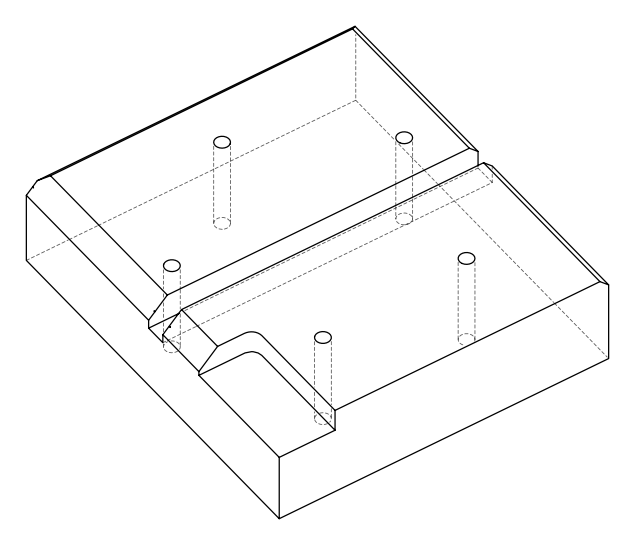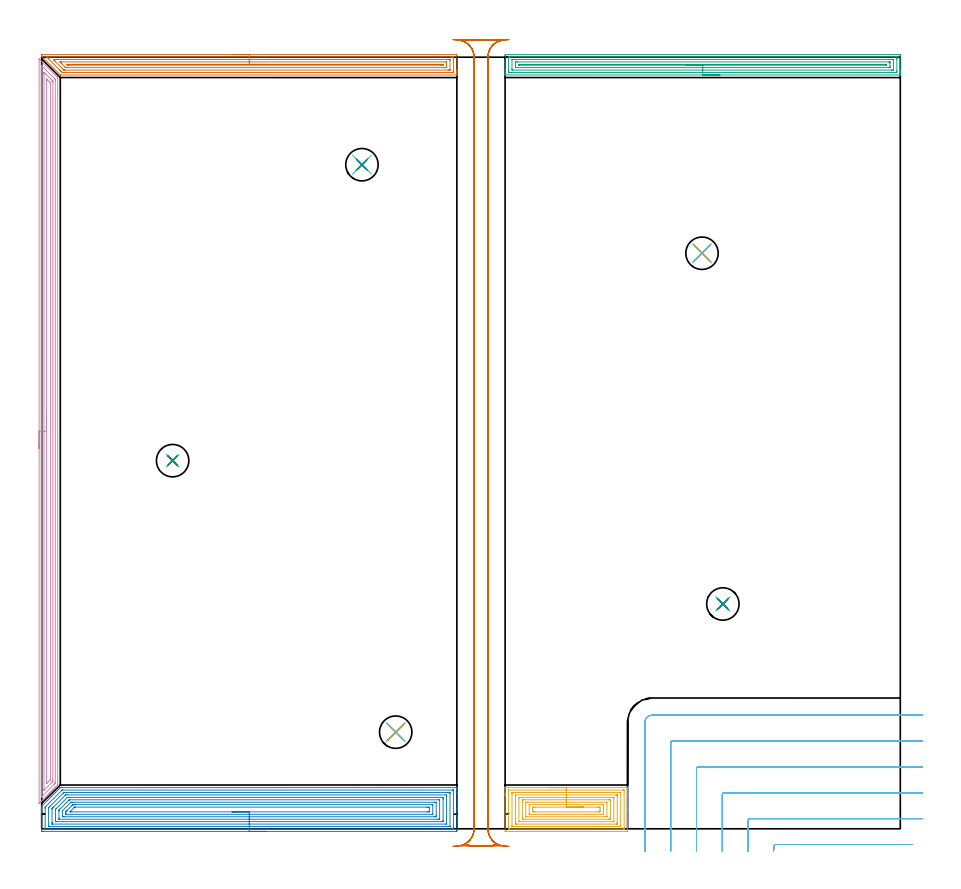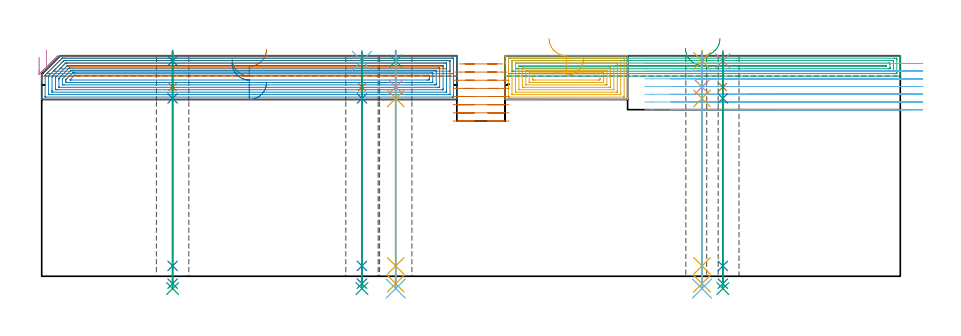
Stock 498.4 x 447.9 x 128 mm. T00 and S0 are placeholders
(PLAN: 27 operations, 17 tool changes, 93.4 min)
(1 AREA_MILL | FG_CHAMFER_SURFACE | UGT0205_001 | 9.63 min | 17222 mm3)
(2 AREA_MILL_1 | FG_CHAMFER_SURFACE_1 | UGT0205_001 | 17.65 min | 80426 mm3)
(3 AREA_MILL_2 | FG_CHAMFER_SURFACE_2 | UGT0205_001 | 9.36 min | 16429 mm3)
(4 AREA_MILL_3 | FG_CHAMFER_SURFACE_3 | UGT0205_001 | 13.77 min | 24370 mm3)
(5 AREA_MILL_4 | FG_CHAMFER_SURFACE_4 | UGT0205_001 | 5.59 min | 28353 mm3)
(6 MILL_CORNER_NOTCH_RECTANGULAR | CORNER_NOTCH_RECTANGULAR | UGT0201_094 | Follow Part, ap 5, ae 75% | 15.02 min | 372036 mm3)
(7 MILL_RECTANGULAR_SLOT | SLOT_RECTANGULAR | UGT0201_094 | Follow Part, ap 5, ae 75% | 15.83 min | 469183 mm3)
(8 SPOT_DRILL | STEP1HOLE | NXT0321_9005460120000 | 0.05 min | 140 mm3)
(9 SPOT_DRILL_1 | STEP1HOLE_1 | NXT0321_9005460120000 | 0.05 min | 187 mm3)
(10 SPOT_DRILL_2 | STEP1HOLE_2 | NXT0321_9005460120000 | 0.05 min | 125 mm3)
(11 SPOT_DRILL_3 | STEP1HOLE_3 | NXT0321_9005460120000 | 0.05 min | 139 mm3)
(12 SPOT_DRILL_4 | STEP1HOLE_4 | NXT0321_9005460120000 | 0.05 min | 334 mm3)
(13 DRILL_BLIND_HOLE_INTO_CENTER | STEP1HOLE | NXT0301_092 | 0.08 min | 1699 mm3)
(14 GUN_DRILL_THROUGH_HOLE | STEP1HOLE | UGT0307_009 | 0.64 min | 12400 mm3)
(15 DRILL_TO_ENLARGE_THROUGH_HOLE | STEP1HOLE | UGT0301_256 | 0.55 min | 21063 mm3)
(16 DRILL_BLIND_HOLE_INTO_CENTER_1 | STEP1HOLE_1 | NXT0301_092 | 0.08 min | 1781 mm3)
(17 GUN_DRILL_THROUGH_HOLE_1 | STEP1HOLE_1 | UGT0307_009 | 0.64 min | 12438 mm3)
(18 DRILL_TO_ENLARGE_THROUGH_HOLE_1 | STEP1HOLE_1 | UGT0301_256 | 0.55 min | 21071 mm3)
(19 DRILL_BLIND_HOLE_INTO_CENTER_2 | STEP1HOLE_2 | NXT0301_092 | 0.08 min | 1729 mm3)
(20 GUN_DRILL_THROUGH_HOLE_2 | STEP1HOLE_2 | UGT0307_009 | 0.64 min | 12530 mm3)
(21 DRILL_TO_ENLARGE_THROUGH_HOLE_2 | STEP1HOLE_2 | UGT0301_256 | 0.55 min | 21043 mm3)
(22 DRILL_BLIND_HOLE_INTO_CENTER_3 | STEP1HOLE_3 | NXT0301_092 | 0.08 min | 1714 mm3)
(23 GUN_DRILL_THROUGH_HOLE_3 | STEP1HOLE_3 | UGT0307_009 | 0.64 min | 12530 mm3)
(24 DRILL_TO_ENLARGE_THROUGH_HOLE_3 | STEP1HOLE_3 | UGT0301_256 | 0.55 min | 21016 mm3)
(25 DRILL_BLIND_HOLE_INTO_CENTER_4 | STEP1HOLE_4 | NXT0301_092 | 0.08 min | 1756 mm3)
(26 GUN_DRILL_THROUGH_HOLE_4 | STEP1HOLE_4 | UGT0307_009 | 0.64 min | 12538 mm3)
(27 DRILL_TO_ENLARGE_THROUGH_HOLE_4 | STEP1HOLE_4 | UGT0301_256 | 0.55 min | 20978 mm3)
(TOOL UGT0205_001 | Chamfer Mill 20 x 3 x 45 deg. | D20 FL50 Z2)
(TOOL UGT0201_094 | End mill 20 mm | D20 FL38 Z4)
(TOOL NXT0321_9005460120000 | NC Spot Drill, 142deg, 12mm, Carbide, Uncoated | D12 PA142 FL30 Z2)
(TOOL NXT0301_092 | Carbide Drill 12.1mm [860.1-1210-061A1-MM 2214] | D12.1 PA140 FL77 Z2)
(TOOL UGT0307_009 | Gun Drill 12 mm | D12 PA130 FL24 Z1)
(TOOL UGT0301_256 | Twist Drill 18.8 mm | D18.8 PA118 FL135 Z2)
(OP 1 AREA_MILL)
G17 G21 G94 G90
T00 M6
G54
G17 G0 G90 X110.5 Y449.4 S1061 M3
G43 Z138. H0
Z126.2
G94 G1 X110.538 Z125.328 F250.
X110.652 Z124.464
X110.841 Z123.612
X111.103 Z122.78
X111.437 Z121.974
X111.84 Z121.2
X112.308 Z120.464
X112.84 Z119.772
X113.429 Z119.129
X114.072 Z118.54
X114.764 Z118.008
X115.5 Z117.54
X116.274 Z117.137
X117.08 Z116.803
X117.912 Z116.541
X118.764 Z116.352
X119.628 Z116.238
X120.5 Z116.2
X240.408
X240.739 Y449.396 Z116.202
X240.99 Y449.391 Z116.206
X241. Y449.135 Z116.462
Y440.832 Z124.762
Y440.234 Z125.362
Y439.942 Z125.654
Y439.345 Z126.251
Y439.053 Z126.542
Y438.468 Z127.131
Y437.97 Z127.629
Y437.639 Z127.952
X240.991 Y437.603 Z127.988
X240.854 Y437.6 Z128.
X11.29
X10.8 Y437.607 Z127.993
X10.773 Y437.626 Z127.973
X0.146 Y448.253 Z117.345
X0.012 Y448.392 Z117.207
X0.009 Y448.399 Z117.2
X0. Y448.684 Z116.915
Y448.837 Z116.762
Y449.143 Z116.456
X0.01 Y449.393 Z116.205
X0.065 Y449.4 Z116.2
X120.5
Y447.986 Z117.614
X237.695
X238.588 Y447.984 Z117.616
X238.625 Y447.982 Z117.618
X238.99 Y447.947 Z117.653
X238.997 Y447.575 Z118.025
X238.999 Y447.058 Z118.542
X239. Y446.683 Z118.917
X238.999 Y439.942 Z125.658
X238.998 Y439.57 Z126.03
X238.99 Y439.053 Z126.547
X238.66 Y439.018 Z126.582
X238.625 Y439.016 Z126.584
X237.772 Y439.014 Z126.586
X13.112
X12.219 Y439.016 Z126.584
X12.182 Y439.018 Z126.582
X11.809 Y439.053 Z126.547
X11.29 Y439.562 Z126.038
X10.908 Y439.942 Z125.658
X10.399 Y440.451 Z125.149
X3.792 Y447.058 Z118.542
X3.267 Y447.586 Z118.014
X2.914 Y447.947 Z117.653
X3.232 Y447.982 Z117.618
X3.267 Y447.984 Z117.616
X4.12 Y447.986 Z117.614
X120.5
Y446.572 Z119.028
X236.438 Y446.571 Z119.029
X236.842 Y446.569 Z119.031
X236.975 Y446.566 Z119.034
X236.99 Y446.565 Z119.035
X236.994 Y446.515 Z119.085
X236.998 Y446.431 Z119.169
X236.999 Y446.326 Z119.274
X237. Y446.168 Z119.432
X236.999 Y440.832 Z124.768
X236.998 Y440.676 Z124.924
X236.99 Y440.516 Z125.084
X236.984 Y440.435 Z125.165
X236.942 Y440.433 Z125.167
X236.842 Y440.431 Z125.169
X236.354 Y440.429 Z125.171
X235.95 Y440.428 Z125.172
X13.477 Y440.429 Z125.171
X13.073 Y440.431 Z125.169
X12.939 Y440.433 Z125.167
X12.893 Y440.435 Z125.165
X12.853 Y440.458 Z125.142
X12.776 Y440.532 Z125.068
X12.469 Y440.832 Z124.768
X12.182 Y441.117 Z124.483
X11.578 Y441.721 Z123.879
X7.724 Y445.575 Z120.025
X7.134 Y446.168 Z119.432
X6.833 Y446.478 Z119.122
X6.763 Y446.565 Z119.035
X6.833 Y446.566 Z119.034
X7.321 Y446.57 Z119.03
X7.724 Y446.571 Z119.029
X8.212 Y446.572 Z119.028
X120.5
Y445.157 Z120.443
X234.29
X234.952 Y445.151 Z120.449
X234.985
X234.99 Y445.115 Z120.485
X234.995 Y445.02 Z120.58
X234.998 Y444.83 Z120.77
X235. Y444.448 Z121.152
Y443.559 Z122.041
Y442.611 Z122.989
X234.998 Y442.195 Z123.405
X234.994 Y441.988 Z123.612
X234.99 Y441.885 Z123.715
X234.98 Y441.849 Z123.751
X234.932 Y441.848 Z123.752
X234.167 Y441.843 Z123.757
X234.045
X14.734
X13.965 Y441.849 Z123.751
X13.918 Y441.85 Z123.75
X13.869 Y441.892 Z123.708
X13.762 Y441.993 Z123.607
X13.552 Y442.198 Z123.402
X13.138 Y442.611 Z122.989
X11.29 Y444.458 Z121.142
X10.919 Y444.83 Z120.77
X10.736 Y445.016 Z120.584
X10.647 Y445.11 Z120.49
X10.612 Y445.148 Z120.452
X10.63 Y445.15 Z120.45
X11.29 Y445.156 Z120.444
X11.412 Y445.157 Z120.443
X120.5
Y443.743 Z121.857
X232.628 Y443.742 Z121.858
X232.79 Y443.741 Z121.859
X232.919 Y443.737 Z121.863
X232.99 Y443.734 Z121.866
X232.992 Y443.704 Z121.896
X232.995 Y443.5 Z122.1
X232.993 Y443.347 Z122.253
X232.99 Y443.276 Z122.324
X232.871 Y443.264 Z122.336
X232.625 Y443.26 Z122.34
X232.384 Y443.258 Z122.342
X231.736 Y443.257 Z122.343
X15.748
X15.098 Y443.259 Z122.341
X14.979 Y443.262 Z122.338
X14.953 Y443.264 Z122.336
X14.916 Y443.293 Z122.307
X14.856 Y443.345 Z122.255
X14.703 Y443.5 Z122.1
X14.549 Y443.661 Z121.939
X14.483 Y443.737 Z121.863
X14.532 Y443.739 Z121.861
X14.614 Y443.742 Z121.858
X14.856 Y443.743 Z121.857
X15.504
X120.5
X121.372 Z121.895
X122.236 Z122.009
X123.088 Z122.198
X123.92 Z122.46
X124.726 Z122.794
X125.5 Z123.197
X126.236 Z123.665
X126.928 Z124.196
X127.571 Z124.786
X128.16 Z125.429
X128.692 Z126.121
X129.16 Z126.857
X129.563 Z127.631
X129.897 Z128.437
X130.159 Z129.269
X130.348 Z130.12
X130.462 Z130.985
X130.5 Z131.857
G0 Z138.
M5
M2
(OP 2 AREA_MILL_1)
G17 G21 G94 G90
T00 M6
G54
G17 G0 G90 X130.5 Y-1.5 S1061 M3
G43 Z138. H0
Z112.6
G94 G1 X130.462 Z111.728 F250.
X130.348 Z110.864
X130.159 Z110.012
X129.897 Z109.18
X129.563 Z108.374
X129.16 Z107.6
X128.692 Z106.864
X128.16 Z106.172
X127.571 Z105.529
X126.928 Z104.94
X126.236 Z104.409
X125.5 Z103.94
X124.726 Z103.537
X123.92 Z103.203
X123.088 Z102.941
X122.237 Z102.752
X121.372 Z102.638
X120.5 Z102.6
X0.725 Y-1.499 Z102.601
X0.592
X0.007 Y-1.491 Z102.606
X0.003 Y-1.462 Z102.635
X0.001 Y-0.871 Z103.226
X0. Y-0.277 Z103.82
Y9.859 Z113.953
Y10.459 Z114.556
Y10.753 Z114.849
Y11.353 Z115.45
Y11.647 Z115.742
Y12.235 Z116.334
Y12.541 Z116.64
Y12.988 Z117.087
X0.002 Y13.067 Z117.166
X0.01 Y13.109 Z117.206
X0.146 Y13.247 Z117.346
X0.335 Y13.435 Z117.534
X3.414 Y16.515 Z120.614
X4.604 Y17.704 Z121.804
X5.496 Y18.596 Z122.695
X6.387 Y19.487 Z123.587
X7.279 Y20.379 Z124.478
X8.17 Y21.27 Z125.37
X9.062 Y22.162 Z126.261
X9.953 Y23.053 Z127.153
X10.626 Y23.726 Z127.826
X10.812 Y23.904 Z127.995
X11.28 Y23.9 Z128.
X240.854
X240.99 Y23.897 Z127.988
X240.994 Y23.843 Z127.934
X241. Y23.487 Z127.586
Y22.965 Z127.064
Y22.377 Z126.472
Y21.189 Z125.286
Y20.589 Z124.682
Y11.5 Z115.597
Y-0.871 Z103.226
X240.997 Y-1.462 Z102.635
X240.993 Y-1.491 Z102.606
X240.408 Y-1.5 Z102.6
X120.5
Y-0.086 Z104.014
X2.375 Y-0.085 Z104.015
X2.267 Y-0.084 Z104.016
X2.05 Y-0.079 Z104.021
X2.009 Y-0.076 Z104.024
X2.006 Y-0.063 Z104.037
X2.002 Y-0.03 Z104.07
X2.001 Y0.023 Z104.123
X2. Y0.4 Z104.5
X2.001 Y12.023 Z116.123
X2.007 Y12.541 Z116.641
X2.01 Y12.633 Z116.733
X2.061 Y12.699 Z116.799
X2.137 Y12.781 Z116.881
X2.375 Y13.025 Z117.125
X11.508 Y22.158 Z126.258
X11.729 Y22.377 Z126.477
X11.823 Y22.465 Z126.565
X11.84 Y22.478 Z126.578
X11.893 Y22.482 Z126.582
X11.965 Y22.485 Z126.585
X12.073 Y22.486 Z126.586
X12.182
X238.625 Y22.485 Z126.585
X238.733 Y22.484 Z126.584
X238.95 Y22.479 Z126.579
X238.991 Y22.476 Z126.576
X238.994 Y22.463 Z126.563
X238.998 Y22.431 Z126.531
X238.999 Y22.377 Z126.477
X239. Y22.001 Z126.101
X238.999 Y0.542 Z104.642
X238.993 Y0.023 Z104.123
X238.99 Y-0.065 Z104.035
X238.841 Y-0.079 Z104.021
X238.731 Y-0.084 Z104.016
X238.625 Y-0.085 Z104.015
X120.5 Y-0.086 Z104.014
Y1.328 Z105.428
X5.05 Y1.329 Z105.429
X4.638 Y1.331 Z105.431
X4.158 Y1.336 Z105.436
X4.01 Y1.342 Z105.442
X4.003 Y1.653 Z105.753
X4.001 Y1.812 Z105.912
Y11.647 Z115.747
X4.002 Y11.804 Z115.904
X4.01 Y11.964 Z116.064
X4.026 Y12.215 Z116.315
X4.158 Y12.357 Z116.457
X4.696 Y12.897 Z116.997
X12.388 Y20.589 Z124.689
X12.733 Y20.93 Z125.03
X12.851 Y21.043 Z125.143
X12.871 Y21.06 Z125.16
X12.895 Y21.065 Z125.165
X12.953 Y21.068 Z125.168
X13.073 Y21.07 Z125.17
X13.483 Y21.071 Z125.171
X13.965 Y21.072 Z125.172
X235.95 Y21.071 Z125.171
X236.363 Y21.069 Z125.169
X236.842 Y21.064 Z125.164
X236.99 Y21.058 Z125.158
X236.997 Y20.747 Z124.847
X236.999 Y20.589 Z124.689
Y1.653 Z105.753
X236.995 Y1.494 Z105.594
X236.99 Y1.389 Z105.489
X236.983 Y1.335 Z105.435
X236.961 Y1.333 Z105.433
X236.842 Y1.331 Z105.431
X236.431 Y1.329 Z105.429
X120.5 Y1.328 Z105.428
Y2.743 Z106.843
X6.184
X6.082 Y2.745 Z106.845
X6.032 Y2.747 Z106.847
X6.014 Y2.749 Z106.849
X6.01 Y2.763 Z106.863
X6. Y3.541 Z107.641
Y3.6 Z107.7
X6.001 Y11.587 Z115.687
X6.004 Y11.647 Z115.747
X6.01 Y11.749 Z115.849
X6.089 Y11.833 Z115.933
X6.211 Y11.959 Z116.059
X6.365 Y12.116 Z116.216
X6.79 Y12.541 Z116.641
X13.661 Y19.411 Z123.511
X13.785 Y19.532 Z123.632
X13.871 Y19.611 Z123.711
X13.917 Y19.651 Z123.751
X13.965 Y19.654 Z123.754
X14.003 Y19.656 Z123.756
X14.856 Y19.657 Z123.757
X234.816
X234.918 Y19.655 Z123.755
X234.968 Y19.653 Z123.753
X234.986 Y19.651 Z123.751
X234.99 Y19.637 Z123.737
X235. Y18.859 Z122.959
Y18.8 Z122.9
Y3.6 Z107.7
X234.992 Y2.772 Z106.872
X234.987 Y2.749 Z106.849
X234.967 Y2.747 Z106.847
X234.915 Y2.745 Z106.845
X234.808 Y2.743 Z106.843
X234.595
X120.5
Y4.157 Z108.257
X8.952
X8.616 Y4.158 Z108.258
X8.056 Y4.162 Z108.262
X8.02 Y4.164 Z108.264
X8.01 Y4.176 Z108.276
X8.004 Y4.214 Z108.314
X8.001 Y4.494 Z108.594
X8. Y5.112 Z109.212
X8.001 Y10.753 Z114.853
X8.003 Y11.062 Z115.162
X8.007 Y11.216 Z115.316
X8.01 Y11.291 Z115.391
X8.04 Y11.33 Z115.43
X8.348 Y11.647 Z115.747
X8.481 Y11.782 Z115.882
X14.731 Y18.032 Z122.132
X14.856 Y18.154 Z122.254
X14.933 Y18.223 Z122.323
X14.997 Y18.236 Z122.336
X15.134 Y18.239 Z122.339
X15.413 Y18.242 Z122.342
X15.748 Y18.243 Z122.343
X16.303
X232.048
X232.384 Y18.242 Z122.342
X232.944 Y18.238 Z122.338
X232.98 Y18.236 Z122.336
X232.99 Y18.224 Z122.324
X232.996 Y18.186 Z122.286
X232.999 Y17.906 Z122.006
X233. Y17.289 Z121.389
Y4.771 Z108.871
X232.998 Y4.494 Z108.594
X232.992 Y4.186 Z108.286
X232.991 Y4.17 Z108.27
X232.978 Y4.164 Z108.264
X232.922 Y4.161 Z108.261
X232.832 Y4.158 Z108.258
X232.72 Y4.157 Z108.257
X232.384
X120.5
Y5.571 Z109.671
X10.399 Y5.572 Z109.672
X10.215 Y5.573 Z109.673
X10.051 Y5.576 Z109.676
X10.017 Y5.578 Z109.678
X10.01 Y5.598 Z109.698
X10.006 Y5.627 Z109.727
X10.001 Y5.787 Z109.887
Y10.258 Z114.358
X10.008 Y10.753 Z114.853
X10.01 Y10.851 Z114.951
X10.072 Y10.917 Z115.017
X10.152 Y11.001 Z115.101
X10.399 Y11.251 Z115.351
X10.596 Y11.449 Z115.549
X15.748 Y16.599 Z120.699
X15.958 Y16.801 Z120.901
X15.981 Y16.821 Z120.921
X16.02 Y16.824 Z120.924
X16.108 Y16.826 Z120.926
X16.285 Y16.828 Z120.928
X230.601
X230.785 Y16.827 Z120.927
X230.949 Y16.824 Z120.924
X230.983 Y16.822 Z120.922
X230.99 Y16.802 Z120.902
X230.994 Y16.773 Z120.873
X230.999 Y16.613 Z120.713
X231. Y5.883 Z109.983
X230.998 Y5.749 Z109.849
X230.994 Y5.643 Z109.743
X230.99 Y5.578 Z109.678
X230.955 Y5.577 Z109.677
X230.601 Y5.573 Z109.673
X230.418 Y5.571 Z109.671
X229.71
X120.5
Y6.985 Z111.085
X13.073 Y6.986 Z111.086
X12.369 Y6.989 Z111.089
X12.182 Y6.992 Z111.092
X12.01 Y7.001 Z111.101
X12.005 Y7.176 Z111.276
X12.001 Y7.358 Z111.458
Y10.041 Z114.141
X12.005 Y10.223 Z114.323
X12.01 Y10.345 Z114.445
X12.019 Y10.41 Z114.51
X12.043 Y10.437 Z114.537
X12.182 Y10.584 Z114.684
X16.73 Y15.132 Z119.232
X16.824 Y15.224 Z119.324
X16.971 Y15.362 Z119.462
X17.028 Y15.408 Z119.508
X17.15 Y15.411 Z119.511
X17.342 Y15.414 Z119.514
X17.531
X18.232 Y15.415 Z119.515
X227.927 Y15.414 Z119.514
X228.631 Y15.411 Z119.511
X228.818 Y15.408 Z119.508
X228.99 Y15.399 Z119.499
X228.995 Y15.224 Z119.324
X228.999 Y15.043 Z119.143
X229. Y7.889 Z111.989
X228.995 Y7.176 Z111.276
X228.993 Y7.001 Z111.101
X228.818 Y6.992 Z111.092
X228.116 Y6.987 Z111.087
X227.927 Y6.986 Z111.086
X120.5 Y6.985 Z111.085
Y8.4 Z112.5
X14.528
X14.131 Y8.402 Z112.502
X14.051 Y8.404 Z112.504
X14.02 Y8.406 Z112.506
X14.01 Y8.437 Z112.537
X14. Y8.965 Z113.065
X14.002 Y9.822 Z113.922
X14.006 Y9.859 Z113.959
X14.021 Y9.962 Z114.062
X14.101 Y10.047 Z114.147
X14.225 Y10.176 Z114.276
X14.382 Y10.335 Z114.435
X14.799 Y10.753 Z114.853
X17.531 Y13.484 Z117.584
X17.955 Y13.904 Z118.004
X18.025 Y13.97 Z118.07
X18.046 Y13.987 Z118.087
X18.072 Y13.993 Z118.093
X18.141 Y13.996 Z118.096
X18.422 Y13.999 Z118.099
X18.751 Y14. Z118.1
X19.314
X226.472
X226.869 Y13.998 Z118.098
X226.949 Y13.996 Z118.096
X226.98 Y13.994 Z118.094
X226.99 Y13.963 Z118.063
X227. Y13.435 Z117.535
Y8.965 Z113.065
X226.996 Y8.535 Z112.635
X226.992 Y8.429 Z112.529
X226.99 Y8.408 Z112.508
X226.962 Y8.405 Z112.505
X226.895 Y8.402 Z112.502
X226.706 Y8.4 Z112.5
X120.5
Y9.814 Z113.914
X17.531
X16.68 Y9.818 Z113.918
X16.639 Y9.821 Z113.921
X16.367 Y9.859 Z113.959
X16.5 Y9.998 Z114.098
X16.639 Y10.142 Z114.242
X18.73 Y12.233 Z116.333
X19.041 Y12.541 Z116.641
X19.073 Y12.569 Z116.669
X19.086 Y12.578 Z116.678
X19.135 Y12.581 Z116.681
X19.224 Y12.585 Z116.685
X19.269 Y12.586 Z116.686
X19.314
X223.424
X224.318 Y12.584 Z116.684
X224.361 Y12.583 Z116.683
X224.99 Y12.541 Z116.641
X224.999 Y11.902 Z116.002
Y10.753 Z114.853
X224.996 Y10.115 Z114.215
X224.99 Y9.859 Z113.959
X224.402 Y9.817 Z113.917
X224.361 Y9.816 Z113.916
X223.514 Y9.814 Z113.914
X120.5
X119.628 Z113.952
X118.764 Z114.066
X117.912 Z114.255
X117.08 Z114.517
X116.274 Z114.851
X115.5 Z115.254
X114.764 Z115.722
X114.072 Z116.253
X113.429 Z116.843
X112.84 Z117.486
X112.309 Z118.178
X111.84 Z118.914
X111.437 Z119.688
X111.103 Z120.494
X110.841 Z121.326
X110.652 Z122.177
X110.538 Z123.042
X110.5 Z123.914
G0 Z138.
M5
M2
(OP 3 AREA_MILL_2)
G17 G21 G94 G90
T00 M6
G54
G17 G0 G90 X393.7 Y437.6 S1061 M3
G43 Z138. H0
G94 G1 X393.662 Z137.128 F250.
X393.548 Z136.263
X393.359 Z135.412
X393.097 Z134.58
X392.763 Z133.774
X392.36 Z133.
X391.892 Z132.264
X391.36 Z131.572
X390.771 Z130.929
X390.128 Z130.339
X389.436 Z129.808
X388.7 Z129.34
X387.926 Z128.937
X387.12 Z128.603
X386.288 Z128.341
X385.436 Z128.152
X384.572 Z128.038
X383.7 Z128.
X269.146
X269.01 Y437.603 Z127.988
X269.006 Y437.637 Z127.954
X269. Y437.969 Z127.63
Y438.47 Z127.129
Y439.053 Z126.542
Y440.234 Z125.363
Y440.832 Z124.762
Y448.837 Z116.76
X269.002 Y449.138 Z116.459
X269.01 Y449.392 Z116.205
X269.264 Y449.399 Z116.199
X497.808 Y449.4 Z116.2
X498.138 Y449.397 Z116.202
X498.39 Y449.391 Z116.206
X498.4 Y449.136 Z116.461
Y440.832 Z124.762
Y440.233 Z125.363
Y439.942 Z125.654
Y439.344 Z126.252
Y439.053 Z126.542
Y438.47 Z127.129
Y437.969 Z127.63
Y437.639 Z127.952
X498.391 Y437.603 Z127.988
X498.254 Y437.6 Z128.
X383.7
Y439.014 Z126.586
X272.305
X271.412 Y439.016 Z126.584
X271.375 Y439.018 Z126.582
X271.01 Y439.053 Z126.547
X271.002 Y439.425 Z126.175
X271. Y439.942 Z125.658
Y440.316 Z125.284
Y447.058 Z118.542
X271.001 Y447.43 Z118.17
X271.01 Y447.947 Z117.653
X271.339 Y447.983 Z117.617
X271.375 Y447.984 Z117.616
X272.227 Y447.986 Z117.614
X495.095
X495.988 Y447.984 Z117.616
X496.025 Y447.982 Z117.618
X496.39 Y447.947 Z117.653
X496.398 Y447.576 Z118.025
X496.4 Y447.058 Z118.542
Y446.684 Z118.916
Y439.942 Z125.658
X496.399 Y439.57 Z126.03
X496.39 Y439.053 Z126.547
X496.061 Y439.017 Z126.583
X496.025 Y439.016 Z126.584
X495.173 Y439.014 Z126.586
X383.7
Y440.428 Z125.172
X273.561 Y440.429 Z125.171
X273.158 Y440.433 Z125.167
X273.032 Y440.435 Z125.165
X273.01 Y440.675 Z124.925
X273.003 Y440.832 Z124.768
X273. Y440.989 Z124.611
X273.001 Y446.325 Z119.275
X273.008 Y446.483 Z119.117
X273.016 Y446.565 Z119.035
X273.057 Y446.568 Z119.032
X273.158 Y446.57 Z119.03
X273.645 Y446.572 Z119.028
X274.049
X493.839 Y446.571 Z119.029
X494.242 Y446.567 Z119.033
X494.368 Y446.565 Z119.035
X494.39 Y446.325 Z119.275
X494.397 Y446.168 Z119.432
X494.4 Y446.011 Z119.589
X494.399 Y440.675 Z124.925
X494.392 Y440.518 Z125.082
X494.384 Y440.435 Z125.165
X494.343 Y440.432 Z125.168
X494.242 Y440.43 Z125.17
X493.755 Y440.429 Z125.171
X493.351 Y440.428 Z125.172
X383.7
Y441.843 Z123.757
X275.71
X275.047 Y441.849 Z123.751
X275.015
X275.01 Y441.885 Z123.715
X275.005 Y441.98 Z123.62
X275.002 Y442.17 Z123.43
X275. Y443.5 Z122.1
Y444.389 Z121.211
X275.002 Y444.805 Z120.795
X275.006 Y445.012 Z120.588
X275.01 Y445.115 Z120.485
X275.019 Y445.151 Z120.449
X275.067 Y445.152 Z120.448
X275.832 Y445.157 Z120.443
X275.954
X491.69
X492.353 Y445.151 Z120.449
X492.385
X492.39 Y445.115 Z120.485
X492.395 Y445.02 Z120.58
X492.398 Y444.83 Z120.77
X492.4 Y444.449 Z121.151
Y442.611 Z122.989
X492.398 Y442.196 Z123.404
X492.394 Y441.988 Z123.612
X492.39 Y441.885 Z123.715
X492.381 Y441.849 Z123.751
X492.333 Y441.848 Z123.752
X491.568 Y441.843 Z123.757
X491.446
X383.7
Y443.257 Z122.343
X277.371 Y443.258 Z122.342
X277.209 Y443.259 Z122.341
X277.079 Y443.263 Z122.337
X277.01 Y443.267 Z122.333
X277.008 Y443.296 Z122.304
X277.005 Y443.5 Z122.1
X277.007 Y443.653 Z121.947
X277.01 Y443.724 Z121.876
X277.128 Y443.736 Z121.864
X277.374 Y443.74 Z121.86
X277.615 Y443.742 Z121.858
X278.263 Y443.743 Z121.857
X490.029 Y443.742 Z121.858
X490.191 Y443.741 Z121.859
X490.321 Y443.737 Z121.863
X490.39 Y443.733 Z121.867
X490.392 Y443.704 Z121.896
X490.395 Y443.5 Z122.1
X490.393 Y443.347 Z122.253
X490.39 Y443.273 Z122.327
X490.38 Y443.264 Z122.336
X490.342 Y443.261 Z122.339
X490.272 Y443.259 Z122.341
X490.029 Y443.257 Z122.343
X489.785
X383.7
X382.828 Z122.381
X381.964 Z122.495
X381.112 Z122.684
X380.28 Z122.946
X379.474 Z123.28
X378.7 Z123.683
X377.964 Z124.152
X377.272 Z124.683
X376.629 Z125.272
X376.04 Z125.915
X375.508 Z126.607
X375.04 Z127.343
X374.637 Z128.117
X374.303 Z128.923
X374.041 Z129.755
X373.852 Z130.607
X373.738 Z131.472
X373.7 Z132.343
G0 Z138.
M5
M2
(OP 4 AREA_MILL_3)
G17 G21 G94 G90
T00 M6
G54
G17 G0 G90 X-1.5 Y220.75 S1061 M3
G43 Z138. H0
Z127.2
G94 G1 Y220.788 Z126.328 F250.
Y220.902 Z125.464
Y221.091 Z124.612
Y221.353 Z123.78
Y221.687 Z122.974
Y222.09 Z122.2
Y222.558 Z121.464
Y223.089 Z120.772
Y223.679 Z120.129
Y224.322 Z119.54
Y225.014 Z119.008
Y225.75 Z118.54
Y226.524 Z118.137
Y227.33 Z117.803
Y228.162 Z117.541
Y229.013 Z117.352
Y229.878 Z117.238
Y230.75 Z117.2
Y446.621
X-1.494 Y446.865 Z117.205
X-1.492 Y446.881 Z117.206
X-1.465 Y446.865 Z117.234
X-0.976 Y446.378 Z117.72
X8.776 Y436.625 Z127.474
X9.224 Y436.176 Z127.923
X9.3 Y436.095 Z127.983
Y435.538 Z128.
X9.297 Y25.941 Z127.997
X9.3 Y25.445 Z127.984
X9.294 Y25.4 Z127.978
X9.248 Y25.346 Z127.942
X9.223 Y25.323 Z127.923
X8.075 Y24.173 Z126.772
X7.531 Y23.63 Z126.23
X7.299 Y23.397 Z125.995
X7.181 Y23.279 Z125.878
X6.659 Y22.759 Z125.358
X6.412 Y22.51 Z125.108
X6.286 Y22.385 Z124.984
X5.793 Y21.892 Z124.492
X5.525 Y21.623 Z124.222
X5.392 Y21.491 Z124.089
X4.916 Y21.016 Z123.616
X4.639 Y20.737 Z123.335
X4.054 Y20.154 Z122.754
X3.752 Y19.85 Z122.448
X3.161 Y19.261 Z121.861
X2.866 Y18.963 Z121.561
X2.261 Y18.361 Z120.961
X1.979 Y18.076 Z120.674
X1.3 Y17.4 Z120.
X0.921 Y17.019 Z119.617
X0.382 Y16.482 Z119.082
X0.027 Y16.125 Z118.723
X-0.536 Y15.564 Z118.164
X-0.867 Y15.231 Z117.829
X-1.316 Y14.784 Z117.382
X-1.42 Y14.684 Z117.278
X-1.492 Y14.616 Z117.206
X-1.498 Y14.744 Z117.202
X-1.499 Y14.784 Z117.201
X-1.5 Y230.75 Z117.2
X-0.086 Z118.614
Y442.688
X-0.082 Y442.91 Z118.618
X-0.079 Y443.004 Z118.621
X-0.029 Y442.967 Z118.671
X0.042 Y442.901 Z118.742
X0.258 Y442.692 Z118.958
X7.412 Y435.538 Z126.112
X7.826 Y435.115 Z126.526
X7.879 Y435.059 Z126.579
X7.882 Y435.036 Z126.582
X7.884 Y434.981 Z126.584
X7.885 Y434.87 Z126.585
X7.886 Y434.647 Z126.586
X7.883 Y26.856 Z126.583
X7.863 Y26.425 Z126.563
X7.649 Y26.204 Z126.349
X7.412 Y25.962 Z126.112
X0.19 Y18.74 Z118.89
X0.083 Y18.634 Z118.783
X-0.024 Y18.532 Z118.676
X-0.06 Y18.502 Z118.64
X-0.079 Y18.496 Z118.621
X-0.082 Y18.59 Z118.618
X-0.086 Y18.804 Z118.614
Y230.75
X1.328 Z120.028
X1.329 Y438.221 Z120.029
X1.33 Y438.577 Z120.03
X1.334 Y439.115 Z120.034
X1.335 Y439.144 Z120.035
X1.377 Y439.115 Z120.077
X1.683 Y438.814 Z120.383
X2.28 Y438.221 Z120.98
X2.57 Y437.931 Z121.27
X4.963 Y435.538 Z123.663
X5.857 Y434.643 Z124.557
X6.117 Y434.381 Z124.817
X6.429 Y434.061 Z125.129
X6.465 Y434.022 Z125.165
X6.467 Y433.964 Z125.167
X6.47 Y433.868 Z125.17
X6.471 Y433.749 Z125.171
Y433.391
X6.469 Y28.29 Z125.169
X6.467 Y27.751 Z125.167
X6.464 Y27.573 Z125.164
X6.462 Y27.488 Z125.162
X6.427 Y27.437 Z125.127
X6.117 Y27.118 Z124.817
X5.987 Y26.987 Z124.687
X1.386 Y22.385 Z120.086
X1.364 Y22.365 Z120.064
X1.346 Y22.35 Z120.046
X1.336 Y22.346 Z120.036
X1.334 Y22.347 Z120.034
X1.33 Y22.366 Z120.03
X1.329 Y22.385 Z120.029
Y22.431
X1.328 Y230.75 Z120.028
X2.743 Z121.443
Y434.469
X2.749 Y435.285 Z121.449
X2.828 Y435.211 Z121.528
X3.02 Y435.026 Z121.72
X3.408 Y434.643 Z122.108
X4.343 Y433.708 Z123.043
X4.767 Y433.282 Z123.467
X4.98 Y433.065 Z123.68
X5.031 Y433.009 Z123.731
X5.051 Y432.983 Z123.751
X5.052 Y432.957 Z123.752
X5.055 Y432.855 Z123.755
X5.057 Y432.135 Z123.757
Y431.961
X5.054 Y28.822 Z123.754
X5.053 Y28.645 Z123.753
X5.05 Y28.556 Z123.75
X5.048 Y28.515 Z123.748
X5.02 Y28.481 Z123.72
X4.908 Y28.363 Z123.608
X4.767 Y28.217 Z123.467
X4.343 Y27.792 Z123.043
X3.175 Y26.623 Z121.875
X2.987 Y26.436 Z121.687
X2.913 Y26.364 Z121.613
X2.829 Y26.283 Z121.529
X2.761 Y26.221 Z121.461
X2.75 Y26.312 Z121.45
X2.744 Y26.68 Z121.444
X2.743 Y26.856 Z121.443
Y230.75
Y231.621 Z121.481
Y232.486 Z121.595
Y233.338 Z121.783
Y234.17 Z122.046
Y234.976 Z122.38
Y235.75 Z122.782
Y236.486 Z123.251
Y237.178 Z123.782
Y237.821 Z124.372
Y238.41 Z125.015
Y238.941 Z125.707
Y239.41 Z126.443
Y239.813 Z127.216
Y240.147 Z128.022
Y240.409 Z128.854
Y240.598 Z129.706
Y240.712 Z130.571
Y240.75 Z131.443
G0 Z138.
M5
M2
(OP 5 AREA_MILL_4)
G17 G21 G94 G90
T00 M6
G54
G17 G0 G90 X294.55 Y23.9 S1061 M3
G43 Z138. H0
G94 G1 X294.588 Z137.128 F250.
X294.702 Z136.263
X294.891 Z135.412
X295.153 Z134.58
X295.487 Z133.774
X295.89 Z133.
X296.358 Z132.264
X296.89 Z131.572
X297.479 Z130.929
X298.122 Z130.339
X298.814 Z129.808
X299.55 Z129.34
X300.324 Z128.937
X301.13 Z128.603
X301.962 Z128.341
X302.813 Z128.152
X303.678 Z128.038
X304.55 Z128.
X340.018
X340.09 Y23.896 Z127.989
X340.094 Y23.869 Z127.962
X340.1 Y23.668 Z127.767
Y20.424 Z124.522
Y19.694 Z123.788
Y11.565 Z115.661
X340.099 Y-0.871 Z103.225
X340.098 Y-1.398 Z102.698
X340.094 Y-1.491 Z102.605
X339.575 Y-1.5 Z102.6
X269.525
X269.259 Y-1.496 Z102.602
X269.01 Y-1.491 Z102.605
X269. Y-1.236 Z102.861
Y19.165 Z123.259
Y19.694 Z123.788
Y20.424 Z124.522
Y20.589 Z124.686
Y23.669 Z127.767
X269.006 Y23.869 Z127.962
X269.01 Y23.903 Z127.996
X269.08 Y23.9 Z128.
X304.55
Y22.486 Z126.586
X337.694 Y22.485 Z126.585
X337.802 Y22.484 Z126.584
X337.909 Y22.48 Z126.58
X338.09 Y22.471 Z126.571
X338.093 Y22.377 Z126.477
X338.099 Y22.077 Z126.177
X338.1 Y0.617 Z104.717
X338.093 Y0.023 Z104.123
X338.09 Y-0.051 Z104.049
X338.082 Y-0.079 Z104.021
X338.017 Y-0.082 Z104.018
X337.909 Y-0.085 Z104.015
X271.406
X271.298 Y-0.084 Z104.016
X271.191 Y-0.08 Z104.02
X271.01 Y-0.07 Z104.03
X271.007 Y0.023 Z104.123
X271.001 Y0.323 Z104.423
X271. Y21.783 Z125.883
X271.007 Y22.377 Z126.477
X271.01 Y22.451 Z126.551
X271.018 Y22.479 Z126.579
X271.083 Y22.482 Z126.582
X271.191 Y22.485 Z126.585
X304.55 Y22.486 Z126.586
Y21.071 Z125.171
X335.55
X336.028 Y21.067 Z125.167
X336.087 Y21.065 Z125.165
X336.096 Y20.806 Z124.906
X336.099 Y20.661 Z124.761
X336.1 Y1.739 Z105.839
X336.099 Y1.667 Z105.767
X336.092 Y1.522 Z105.622
X336.078 Y1.335 Z105.435
X336.028 Y1.333 Z105.433
X335.62 Y1.329 Z105.429
X273.55
X273.072 Y1.333 Z105.433
X273.013 Y1.335 Z105.435
X273.004 Y1.594 Z105.694
X273.001 Y1.739 Z105.839
X273. Y20.661 Z124.761
X273.001 Y20.733 Z124.833
X273.008 Y20.878 Z124.978
X273.022 Y21.065 Z125.165
X273.072 Y21.067 Z125.167
X273.48 Y21.071 Z125.171
X304.55
Y19.657 Z123.757
X333.405
X333.806 Y19.653 Z123.753
X334.005 Y19.65 Z123.75
X334.09 Y19.645 Z123.745
X334.092 Y19.575 Z123.675
X334.099 Y18.957 Z123.057
X334.1 Y3.6 Z107.7
X334.098 Y2.863 Z106.963
X334.093 Y2.757 Z106.857
X334.089 Y2.749 Z106.849
X334.084 Y2.746 Z106.846
X334.059 Y2.744 Z106.844
X334.006 Y2.743 Z106.843
X333.793
X275.695
X275.294 Y2.747 Z106.847
X275.094 Y2.75 Z106.85
X275.01 Y2.756 Z106.856
X275.008 Y2.825 Z106.925
X275.001 Y3.443 Z107.543
X275. Y18.8 Z122.9
X275.002 Y19.537 Z123.637
X275.007 Y19.643 Z123.743
X275.011 Y19.651 Z123.751
X275.016 Y19.654 Z123.754
X275.041 Y19.656 Z123.756
X275.094 Y19.657 Z123.757
X275.307
X304.55
Y18.243 Z122.343
X331.929
X332.024 Y18.242 Z122.342
X332.082 Y18.239 Z122.339
X332.091 Y18.237 Z122.337
X332.094 Y18.232 Z122.332
X332.097 Y18.212 Z122.312
X332.099 Y18.076 Z122.176
X332.1 Y17.906 Z122.006
X332.099 Y4.494 Z108.594
X332.097 Y4.239 Z108.339
X332.093 Y4.176 Z108.276
X332.09 Y4.165 Z108.265
X332.079 Y4.163 Z108.263
X332.04 Y4.16 Z108.26
X331.928 Y4.158 Z108.258
X277.171 Y4.157 Z108.257
X277.076 Y4.158 Z108.258
X277.018 Y4.161 Z108.261
X277.009 Y4.163 Z108.263
X277.005 Y4.168 Z108.268
X277.003 Y4.188 Z108.288
X277.001 Y4.324 Z108.424
X277. Y4.494 Z108.594
X277.001 Y17.906 Z122.006
X277.003 Y18.161 Z122.261
X277.007 Y18.224 Z122.324
X277.01 Y18.235 Z122.335
X277.021 Y18.237 Z122.337
X277.06 Y18.24 Z122.34
X277.172 Y18.242 Z122.342
X304.55 Y18.243 Z122.343
Y16.829 Z120.929
X329.116
X329.821 Y16.827 Z120.927
X330.007 Y16.825 Z120.925
X330.087 Y16.822 Z120.922
X330.091 Y16.796 Z120.896
X330.097 Y16.733 Z120.833
X330.1 Y16.118 Z120.218
Y15.837 Z119.937
X330.099 Y6.282 Z110.382
X330.098 Y6.003 Z110.103
X330.09 Y5.72 Z109.82
X330.076 Y5.578 Z109.678
X329.997 Y5.576 Z109.676
X329.821 Y5.573 Z109.673
X329.639 Y5.572 Z109.672
X328.934 Y5.571 Z109.671
X279.984
X279.279 Y5.573 Z109.673
X279.093 Y5.575 Z109.675
X279.013 Y5.578 Z109.678
X279.009 Y5.604 Z109.704
X279.003 Y5.667 Z109.767
X279. Y7.176 Z111.276
X279.001 Y16.118 Z120.218
X279.002 Y16.397 Z120.497
X279.01 Y16.68 Z120.78
X279.024 Y16.822 Z120.922
X279.103 Y16.824 Z120.924
X279.279 Y16.827 Z120.927
X279.461 Y16.828 Z120.928
X280.165 Y16.829 Z120.929
X304.55
Y15.415 Z119.515
X328.048 Y15.414 Z119.514
X328.074 Y15.412 Z119.512
X328.083 Y15.409 Z119.509
X328.09 Y15.381 Z119.481
X328.098 Y15.276 Z119.376
X328.1 Y15.224 Z119.324
Y15.171 Z119.271
X328.099 Y7.124 Z111.224
X328.095 Y7.071 Z111.171
X328.085 Y6.992 Z111.092
X328.048 Y6.99 Z111.09
X327.35 Y6.986 Z111.086
X327.161 Y6.985 Z111.085
X281.052 Y6.986 Z111.086
X281.026 Y6.988 Z111.088
X281.017 Y6.991 Z111.091
X281.01 Y7.019 Z111.119
X281.002 Y7.124 Z111.224
X281. Y7.176 Z111.276
Y7.229 Z111.329
Y15.276 Z119.376
X281.005 Y15.329 Z119.429
X281.014 Y15.408 Z119.508
X281.052 Y15.41 Z119.51
X281.75 Y15.414 Z119.514
X281.939 Y15.415 Z119.515
X304.55
Y14. Z118.1
X325.388
X325.715 Y13.999 Z118.099
X326.043 Y13.995 Z118.095
X326.077 Y13.994 Z118.094
X326.09 Y13.989 Z118.089
X326.093 Y13.963 Z118.063
X326.097 Y13.846 Z117.946
X326.1 Y13.611 Z117.711
Y13.435 Z117.535
X326.099 Y8.965 Z113.065
X326.096 Y8.606 Z112.706
X326.092 Y8.427 Z112.527
X326.09 Y8.409 Z112.509
X326.075 Y8.406 Z112.506
X326.028 Y8.403 Z112.503
X325.947 Y8.4 Z112.5
X314.946
X283.712
X283.385 Y8.401 Z112.501
X283.057 Y8.405 Z112.505
X283.023 Y8.406 Z112.506
X283.01 Y8.411 Z112.511
X283.007 Y8.437 Z112.537
X283.003 Y8.554 Z112.654
X283. Y8.789 Z112.889
Y8.965 Z113.065
Y13.435 Z117.535
X283.003 Y13.795 Z117.895
X283.008 Y13.974 Z118.074
X283.01 Y13.991 Z118.091
X283.025 Y13.994 Z118.094
X283.072 Y13.997 Z118.097
X283.153 Y14. Z118.1
X299.422
X304.55
Y12.586 Z116.686
X322.683
X323.572 Y12.584 Z116.684
X323.614 Y12.582 Z116.682
X324.09 Y12.541 Z116.641
X324.098 Y12.053 Z116.153
X324.099 Y10.753 Z114.853
X324.098 Y10.266 Z114.366
X324.09 Y9.859 Z113.959
X323.655 Y9.818 Z113.918
X323.614 Y9.816 Z113.916
X322.772 Y9.814 Z113.914
X286.417
X285.528 Y9.816 Z113.916
X285.486 Y9.818 Z113.918
X285.01 Y9.859 Z113.959
X285.002 Y10.347 Z114.447
X285.001 Y11.647 Z115.747
X285.002 Y12.135 Z116.235
X285.01 Y12.541 Z116.641
X285.445 Y12.582 Z116.682
X285.486 Y12.584 Z116.684
X286.328 Y12.586 Z116.686
X304.55
X305.422 Z116.724
X306.286 Z116.838
X307.138 Z117.027
X307.97 Z117.289
X308.776 Z117.623
X309.55 Z118.026
X310.286 Z118.495
X310.978 Z119.026
X311.621 Z119.615
X312.21 Z120.258
X312.741 Z120.95
X313.21 Z121.686
X313.613 Z122.46
X313.947 Z123.266
X314.209 Z124.098
X314.398 Z124.95
X314.512 Z125.815
X314.55 Z126.686
G0 Z138.
M5
M2
(OP 6 MILL_CORNER_NOTCH_RECTANGULAR)
G17 G21 G94 G90
T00 M6
G54
G17 G0 G90 X505.546 Y-9.1 S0 M3
G43 Z138. H0
Z123.528
G94 G1 X502.546 F250.
X426.093 F500.
G3 X425.105 Y-10. R1.
G1 X424.805 Y-12.985 F250.
G0 Z138.
X511.4 Y5.9
Z123.528
G1 X508.4
X411.093 F500.
G3 X410.1 Y4.907 R1.
G1 Y-10.
Y-13. F250.
G0 Z138.
X511.4 Y20.9
Z123.528
G1 X508.4
X396.094 F500.
G3 X395.1 Y19.906 R1.
G1 Y-10.
Y-13. F250.
G0 Z138.
X511.4 Y35.9
Z123.528
G1 X508.4
X381.094 F500.
G3 X380.1 Y34.906 R1.
G1 Y-10.
Y-13. F250.
G0 Z138.
X511.4 Y50.9
Z123.528
G1 X508.4
X366.095 F500.
G3 X365.1 Y49.905 R1.
G1 Y-10.
Y-13. F250.
G0 Z138.
X511.4 Y65.9
Z123.528
G1 X508.4
X354.2 F500.
G3 X350.1 Y61.8 R4.1
G1 Y-10.
Y-13. F250.
G0 Z138.
X505.546 Y-9.1
Z119.057
G1 X502.546
X426.093 F500.
G3 X425.105 Y-10. R1.
G1 X424.805 Y-12.985 F250.
G0 Z138.
X511.4 Y5.9
Z119.057
G1 X508.4
X411.093 F500.
G3 X410.1 Y4.907 R1.
G1 Y-10.
Y-13. F250.
G0 Z138.
X511.4 Y20.9
Z119.057
G1 X508.4
X396.094 F500.
G3 X395.1 Y19.906 R1.
G1 Y-10.
Y-13. F250.
G0 Z138.
X511.4 Y35.9
Z119.057
G1 X508.4
X381.094 F500.
G3 X380.1 Y34.906 R1.
G1 Y-10.
Y-13. F250.
G0 Z138.
X511.4 Y50.9
Z119.057
G1 X508.4
X366.095 F500.
G3 X365.1 Y49.905 R1.
G1 Y-10.
Y-13. F250.
G0 Z138.
X511.4 Y65.9
Z119.057
G1 X508.4
X354.2 F500.
G3 X350.1 Y61.8 R4.1
G1 Y-10.
Y-13. F250.
G0 Z138.
X505.546 Y-9.1
Z114.586
G1 X502.546
X426.093 F500.
G3 X425.105 Y-10. R1.
G1 X424.805 Y-12.985 F250.
G0 Z138.
X511.4 Y5.9
Z114.586
G1 X508.4
X411.093 F500.
G3 X410.1 Y4.907 R1.
G1 Y-10.
Y-13. F250.
G0 Z138.
X511.4 Y20.9
Z114.586
G1 X508.4
X396.094 F500.
G3 X395.1 Y19.906 R1.
G1 Y-10.
Y-13. F250.
G0 Z138.
X511.4 Y35.9
Z114.586
G1 X508.4
X381.094 F500.
G3 X380.1 Y34.906 R1.
G1 Y-10.
Y-13. F250.
G0 Z138.
X511.4 Y50.9
Z114.586
G1 X508.4
X366.095 F500.
G3 X365.1 Y49.905 R1.
G1 Y-10.
Y-13. F250.
G0 Z138.
X511.4 Y65.9
Z114.586
G1 X508.4
X354.2 F500.
G3 X350.1 Y61.8 R4.1
G1 Y-10.
Y-13. F250.
G0 Z138.
X505.546 Y-9.1
Z110.114
G1 X502.546
X426.093 F500.
G3 X425.105 Y-10. R1.
G1 X424.805 Y-12.985 F250.
G0 Z138.
X511.4 Y5.9
Z110.114
G1 X508.4
X411.093 F500.
G3 X410.1 Y4.907 R1.
G1 Y-10.
Y-13. F250.
G0 Z138.
X511.4 Y20.9
Z110.114
G1 X508.4
X396.094 F500.
G3 X395.1 Y19.906 R1.
G1 Y-10.
Y-13. F250.
G0 Z138.
X511.4 Y35.9
Z110.114
G1 X508.4
X381.094 F500.
G3 X380.1 Y34.906 R1.
G1 Y-10.
Y-13. F250.
G0 Z138.
X511.4 Y50.9
Z110.114
G1 X508.4
X366.095 F500.
G3 X365.1 Y49.905 R1.
G1 Y-10.
Y-13. F250.
G0 Z138.
X511.4 Y65.9
Z110.114
G1 X508.4
X354.2 F500.
G3 X350.1 Y61.8 R4.1
G1 Y-10.
Y-13. F250.
G0 Z138.
X505.546 Y-9.1
Z105.643
G1 X502.546
X426.093 F500.
G3 X425.105 Y-10. R1.
G1 X424.805 Y-12.985 F250.
G0 Z138.
X511.4 Y5.9
Z105.643
G1 X508.4
X411.093 F500.
G3 X410.1 Y4.907 R1.
G1 Y-10.
Y-13. F250.
G0 Z138.
X511.4 Y20.9
Z105.643
G1 X508.4
X396.094 F500.
G3 X395.1 Y19.906 R1.
G1 Y-10.
Y-13. F250.
G0 Z138.
X511.4 Y35.9
Z105.643
G1 X508.4
X381.094 F500.
G3 X380.1 Y34.906 R1.
G1 Y-10.
Y-13. F250.
G0 Z138.
X511.4 Y50.9
Z105.643
G1 X508.4
X366.095 F500.
G3 X365.1 Y49.905 R1.
G1 Y-10.
Y-13. F250.
G0 Z138.
X511.4 Y65.9
Z105.643
G1 X508.4
X354.2 F500.
G3 X350.1 Y61.8 R4.1
G1 Y-10.
Y-13. F250.
G0 Z138.
X505.546 Y-9.1
Z101.171
G1 X502.546
X426.093 F500.
G3 X425.105 Y-10. R1.
G1 X424.805 Y-12.985 F250.
G0 Z138.
X511.4 Y5.9
Z101.171
G1 X508.4
X411.093 F500.
G3 X410.1 Y4.907 R1.
G1 Y-10.
Y-13. F250.
G0 Z138.
X511.4 Y20.9
Z101.171
G1 X508.4
X396.094 F500.
G3 X395.1 Y19.906 R1.
G1 Y-10.
Y-13. F250.
G0 Z138.
X511.4 Y35.9
Z101.171
G1 X508.4
X381.094 F500.
G3 X380.1 Y34.906 R1.
G1 Y-10.
Y-13. F250.
G0 Z138.
X511.4 Y50.9
Z101.171
G1 X508.4
X366.095 F500.
G3 X365.1 Y49.905 R1.
G1 Y-10.
Y-13. F250.
G0 Z138.
X511.4 Y65.9
Z101.171
G1 X508.4
X354.2 F500.
G3 X350.1 Y61.8 R4.1
G1 Y-10.
Y-13. F250.
G0 Z138.
X505.546 Y-9.1
Z96.7
G1 X502.546
X426.093 F500.
G3 X425.105 Y-10. R1.
G1 X424.805 Y-12.985 F250.
G0 Z138.
X511.4 Y5.9
Z96.7
G1 X508.4
X411.093 F500.
G3 X410.1 Y4.907 R1.
G1 Y-10.
Y-13. F250.
G0 Z138.
X511.4 Y20.9
Z96.7
G1 X508.4
X396.094 F500.
G3 X395.1 Y19.906 R1.
G1 Y-10.
Y-13. F250.
G0 Z138.
X511.4 Y35.9
Z96.7
G1 X508.4
X381.094 F500.
G3 X380.1 Y34.906 R1.
G1 Y-10.
Y-13. F250.
G0 Z138.
X511.4 Y50.9
Z96.7
G1 X508.4
X366.095 F500.
G3 X365.1 Y49.905 R1.
G1 Y-10.
Y-13. F250.
G0 Z138.
X511.4 Y65.9
Z96.7
G1 X508.4
X354.2 F500.
G3 X350.1 Y61.8 R4.1
G1 Y-10.
Y-13. F250.
G0 Z138.
M5
M2
(OP 7 MILL_RECTANGULAR_SLOT)
G17 G21 G94 G90
T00 M6
G54
G17 G0 G90 X242.493 Y458.233 S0 M3
G43 Z138. H0
Z123.262
G94 G1 X245.213 Y456.969 F250.
G2 X251. Y447.9 R10. F500.
G1 Y0.
G2 X246. Y-8.66 R10.
G3 X251. Y-10. R10.
G1 X259.
G3 X264. Y-8.66 R10.
G2 X259. Y0. R10.
G1 Y447.9
G2 X264.769 Y456.961 R10.
G1 X267.488 Y458.23 F250.
G0 X239.923 Y458.285 Z118.525
G1 X242.87 Y457.724
G2 X251. Y447.9 R10. F500.
G1 Y0.
G2 X246. Y-8.66 R10.
G3 X251. Y-10. R10.
G1 X259.
G3 X264. Y-8.66 R10.
G2 X259. Y0. R10.
G1 Y447.9
G2 X267.144 Y457.726 R10.
G1 X270.091 Y458.283 F250.
G0 X238.783 Y458.102 Z113.787
G1 X241.774 Y457.87
G2 X251. Y447.9 R10. F500.
G1 Y0.
G2 X246. Y-8.66 R10.
G3 X251.007 Y-10. R10.
G1 X259.
G3 X264. Y-8.66 R10.
G2 X259. Y0. R10.
G1 Y447.9
G2 X268.226 Y457.87 R10.
G1 X271.217 Y458.102 F250.
G0 X238.783 Z109.05
G1 X241.774 Y457.87
G2 X251. Y447.9 R10. F500.
G1 Y0.
G2 X244.923 Y-9.198 R10.
G3 X248.847 Y-10. R10.
G1 X261.206
G3 X265.103 Y-9.209 R10.
G2 X259. Y0. R10.
G1 Y447.9
G2 X268.226 Y457.87 R10.
G1 X271.217 Y458.102 F250.
G0 X238.783 Z104.312
G1 X241.774 Y457.87
G2 X251. Y447.9 R10. F500.
G1 Y0.
G2 X242.558 Y-9.878 R10.
G1 X242.554 Y-9.908
G3 X243.91 Y-10. R10.
G1 X266.09
G3 X267.446 Y-9.908 R10.
G1 X267.442 Y-9.878
G2 X259. Y0. R10.
G1 Y447.9
G2 X268.226 Y457.87 R10.
G1 X271.217 Y458.102 F250.
G0 Z138.
Y-10.202
Z99.575
G1 X268.226 Y-9.97
G2 X259. Y0. R10. F500.
G1 Y447.9
G2 X268.226 Y457.87 R10.
G1 Y457.9
X241.774
Y457.87
G2 X251. Y447.9 R10.
G1 Y0.
G2 X241.774 Y-9.97 R10.
G1 X238.783 Y-10.202 F250.
G0 X271.217 Z94.837
G1 X268.226 Y-9.97
G2 X259. Y0. R10. F500.
G1 Y447.9
G2 X268.226 Y457.87 R10.
G1 Y457.9
X241.774
Y457.87
G2 X251. Y447.9 R10.
G1 Y0.
G2 X241.774 Y-9.97 R10.
G1 X238.783 Y-10.202 F250.
G0 X271.217 Z90.1
G1 X268.226 Y-9.97
G2 X259. Y0. R10. F500.
G1 Y447.9
G2 X268.226 Y457.87 R10.
G1 Y457.9
X241.774
Y457.87
G2 X251. Y447.9 R10.
G1 Y0.
G2 X241.774 Y-9.97 R10.
G1 X238.783 Y-10.202 F250.
G0 Z138.
M5
M2
(OP 8 SPOT_DRILL)
G17 G21 G94 G90
T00 M6
G54
G17 G0 G90 X76. Y213.7 S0 M3
G43 Z138. H0
G94 G81 G98 Z125. F250. R131.
G80
M5
M2
(OP 9 SPOT_DRILL_1)
G17 G21 G94 G90
T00 M6
G54
G17 G0 G90 X205.5 Y56.1 S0 M3
G43 Z138. H0
G94 G81 G98 Z125. F250. R131.
G80
M5
M2
(OP 10 SPOT_DRILL_2)
G17 G21 G94 G90
T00 M6
G54
G17 G0 G90 X395.4 Y130.5 S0 M3
G43 Z138. H0
G94 G81 G98 Z125. F250. R131.
G80
M5
M2
(OP 11 SPOT_DRILL_3)
G17 G21 G94 G90
T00 M6
G54
G17 G0 G90 X383.3 Y334.1 S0 M3
G43 Z138. H0
G94 G81 G98 Z125. F250. R131.
G80
M5
M2
(OP 12 SPOT_DRILL_4)
G17 G21 G94 G90
T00 M6
G54
G17 G0 G90 X185.9 Y385.5 S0 M3
G43 Z138. H0
G94 G81 G98 Z125. F250. R131.
G80
M5
M2
(OP 13 DRILL_BLIND_HOLE_INTO_CENTER)
G17 G21 G94 G90
T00 M6
G54
G17 G0 G90 X76. Y213.7 S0 M3
G43 Z138. H1
G94 G81 G98 Z109.85 F250. R130.
G80
M5
M2
(OP 14 GUN_DRILL_THROUGH_HOLE)
G17 G21 G94 G90
T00 M6
G54
G17 G0 G90 X76. Y213.7 M8
G43 Z138. H0
Z124.019
S716 M3
G94 G1 Z103.236 F125. M26
G4 X.084
Z6. F250.
G4 X.084
Z-4.298 F125.
G4 X.084
M5
M9
G0 Z124.019
Z138.
M2
(OP 15 DRILL_TO_ENLARGE_THROUGH_HOLE)
G17 G21 G94 G90
T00 M6
G54
G17 G0 G90 X76. Y213.7 S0 M3
G43 Z138. H0
G94 G73 G98 Z-7.148 F250. Q16.894 R130.
G80
M5
M2
(OP 16 DRILL_BLIND_HOLE_INTO_CENTER_1)
G17 G21 G94 G90
T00 M6
G54
G17 G0 G90 X205.5 Y56.1 S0 M3
G43 Z138. H1
G94 G81 G98 Z109.85 F250. R130.
G80
M5
M2
(OP 17 GUN_DRILL_THROUGH_HOLE_1)
G17 G21 G94 G90
T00 M6
G54
G17 G0 G90 X205.5 Y56.1 M8
G43 Z138. H0
Z124.019
S716 M3
G94 G1 Z103.236 F125. M26
G4 X.084
Z6. F250.
G4 X.084
Z-4.298 F125.
G4 X.084
M5
M9
G0 Z124.019
Z138.
M2
(OP 18 DRILL_TO_ENLARGE_THROUGH_HOLE_1)
G17 G21 G94 G90
T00 M6
G54
G17 G0 G90 X205.5 Y56.1 S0 M3
G43 Z138. H0
G94 G73 G98 Z-7.148 F250. Q16.894 R130.
G80
M5
M2
(OP 19 DRILL_BLIND_HOLE_INTO_CENTER_2)
G17 G21 G94 G90
T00 M6
G54
G17 G0 G90 X395.4 Y130.5 S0 M3
G43 Z138. H1
G94 G81 G98 Z109.85 F250. R130.
G80
M5
M2
(OP 20 GUN_DRILL_THROUGH_HOLE_2)
G17 G21 G94 G90
T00 M6
G54
G17 G0 G90 X395.4 Y130.5 M8
G43 Z138. H0
Z124.019
S716 M3
G94 G1 Z103.236 F125. M26
G4 X.084
Z6. F250.
G4 X.084
Z-4.298 F125.
G4 X.084
M5
M9
G0 Z124.019
Z138.
M2
(OP 21 DRILL_TO_ENLARGE_THROUGH_HOLE_2)
G17 G21 G94 G90
T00 M6
G54
G17 G0 G90 X395.4 Y130.5 S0 M3
G43 Z138. H0
G94 G73 G98 Z-7.148 F250. Q16.894 R130.
G80
M5
M2
(OP 22 DRILL_BLIND_HOLE_INTO_CENTER_3)
G17 G21 G94 G90
T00 M6
G54
G17 G0 G90 X383.3 Y334.1 S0 M3
G43 Z138. H1
G94 G81 G98 Z109.85 F250. R130.
G80
M5
M2
(OP 23 GUN_DRILL_THROUGH_HOLE_3)
G17 G21 G94 G90
T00 M6
G54
G17 G0 G90 X383.3 Y334.1 M8
G43 Z138. H0
Z124.019
S716 M3
G94 G1 Z103.236 F125. M26
G4 X.084
Z6. F250.
G4 X.084
Z-4.298 F125.
G4 X.084
M5
M9
G0 Z124.019
Z138.
M2
(OP 24 DRILL_TO_ENLARGE_THROUGH_HOLE_3)
G17 G21 G94 G90
T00 M6
G54
G17 G0 G90 X383.3 Y334.1 S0 M3
G43 Z138. H0
G94 G73 G98 Z-7.148 F250. Q16.894 R130.
G80
M5
M2
(OP 25 DRILL_BLIND_HOLE_INTO_CENTER_4)
G17 G21 G94 G90
T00 M6
G54
G17 G0 G90 X185.9 Y385.5 S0 M3
G43 Z138. H1
G94 G81 G98 Z109.85 F250. R130.
G80
M5
M2
(OP 26 GUN_DRILL_THROUGH_HOLE_4)
G17 G21 G94 G90
T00 M6
G54
G17 G0 G90 X185.9 Y385.5 M8
G43 Z138. H0
Z124.019
S716 M3
G94 G1 Z103.236 F125. M26
G4 X.084
Z6. F250.
G4 X.084
Z-4.298 F125.
G4 X.084
M5
M9
G0 Z124.019
Z138.
M2
(OP 27 DRILL_TO_ENLARGE_THROUGH_HOLE_4)
G17 G21 G94 G90
T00 M6
G54
G17 G0 G90 X185.9 Y385.5 S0 M3
G43 Z138. H0
G94 G73 G98 Z-7.148 F250. Q16.894 R130.
G80
M5
M2
